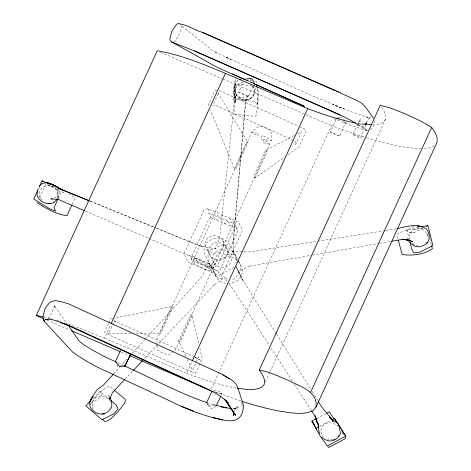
<?xml version="1.0" encoding="UTF-8"?>
<svg xmlns="http://www.w3.org/2000/svg" width="471" height="471" viewBox="0 0 471 471"><rect width="100%" height="100%" fill="white"/><g stroke="black" fill="none" stroke-linecap="round" stroke-linejoin="round"><path stroke-width="0.35" stroke-dasharray="2.35 1.77" d="M234.523 89.973L235.123 92.975L234.523 89.973L234.57 86.758L235.7 83.514L234.393 89.402L234.57 86.758L233.975 90.679L235.035 98.18L234.399 93.246L234.941 97.232L219.616 237.873L215.447 248.747C206.08 249.059 207.34 258.55 209.66 264.814C213.092 270.56 221.235 271.414 222.765 278.591L213.493 285.414L214.07 284.873L144.185 358.884M269.971 371.96L385.443 119.245L385.625 115.46L383.889 110.797L381.068 106.534M358.266 123.39L360.144 119.528L359.909 123.926L363.306 127.494L364.442 126.787L365.078 125.639M242.112 404.436L242 406.273L240.981 402.104M233.469 99.24L235.235 102.619L235.847 96.743L235.076 79.205L233.469 99.24L255.035 101.589L256.966 104.898L257.778 98.686L257.066 87.983M232.921 243.625L245.815 99.352L233.469 241.688L233.698 254.664C228.541 254.846 223.319 253.475 218.144 253.904C215.624 257.072 214.164 260.593 212.215 264.019L211.738 267.928L214.682 273.963L218.432 278.314L221.929 278.985L222.765 278.591M235.235 102.619L235.847 96.743L235.123 101.86M257.142 104.321L257.778 98.686M208.612 105.845L208.977 103.555L215.006 90.355L218.197 90.579M238.061 260.275L240.092 263.931L240.239 269.583L238.503 271.284L237.979 274.528L234.399 278.755L232.933 279.603L231.014 279.497M374.881 120.576C374.215 124.109 373.403 127.929 370.188 130.049M109.696 409.47L110.75 405.973M234.529 411.436L234.894 410.241L237.914 406.179L234.063 409.564L235.765 408.386L233.192 408.999M357.948 124.038L352.938 134.347L356.665 136.696L360.533 138.08L365.602 125.416L365.137 127.747L365.926 129.56L367.716 131.138L348.681 124.527L333.338 118.333M253.045 86.028L248.276 96.738L238.626 92.322L243.189 81.877M344.801 121.871L345.502 122.978L339.538 136.196L331.566 132.975L330.43 132.145L336.182 119.181M360.144 119.528L358.431 123.314L358.843 125.186M39.711 197.561L45.499 184.903L47.188 184.803L55.549 187.423M57.227 197.561L57.833 196.242L57.798 192.774M57.856 198.003L58.763 196.018L59.111 191.726L57.539 188.094M58.163 198.632L61.719 190.855M72.151 204.349L74.889 198.35L74.33 197.284L68.966 193.799M108.477 323.5L104.556 332.079L109.99 335.328L189.006 370.848L191.42 371.242L190.484 371.001L194.959 373.538L196.242 372.031L202.277 358.831L199.651 347.486M108.777 322.841L110.591 318.879L112.787 318.408M64.621 322.77L83.655 329.6L104.503 338.101L110.614 324.731M171.503 306.592L159.439 332.991L160.964 333.227L173.028 306.827L171.503 306.592L113.505 318.261M234.458 168.818L246.516 142.419L248.04 142.66L235.977 169.06L234.458 168.818L210.278 109.908M186.004 356.518L178.58 340.863L190.643 314.463L192.274 315.576L198.998 344.648M294.287 135.495L265.662 150.29L253.598 176.69L255.229 177.808L284.313 157.279M269.689 144.185L265.832 143.496L262.924 142.383L264.431 139.086L267.34 140.193L271.196 140.882L269.1 138.88L262.223 135.307L260.716 138.609L267.593 142.183L269.689 144.185L176.201 348.781L173.976 350.689M192.274 315.576L180.21 341.975L178.58 340.863M255.229 177.808L267.293 151.409L265.662 150.29M104.503 338.101L186.681 373.385L192.18 361.351M211.173 389.07L331.537 125.657L349.358 132.151L364.548 137.079M265.391 381.987L269.665 372.626M221.329 395.075L221.953 393.75L218.615 391.271L212.851 389.7L213.263 390.783M238.626 92.322L238.797 91.98L248.447 96.396M245.762 100.8L248.794 94.901L246.451 97.061L243.536 97.921L243.96 97.95L240.428 97.42L237.013 95.466L235.064 92.652M48.23 318.579L52.275 312.302L54.624 304.996L54.989 307.245L54.253 305.514L67.188 323.942M366.261 122.731L369.382 118.08L367.981 118.639L370.701 117.691L365.985 116.973L368.069 117.514L352.897 112.304L332.691 104.515L344.295 109.095L309.63 94.589L225.503 56.903L230.967 59.623L214.717 51.804L216.307 52.564L212.074 50.197L181.712 25.987L180.105 24.304M89.949 404.978C95.154 397.683 101.118 389.941 109.36 386.014L113.811 389.758M385.443 119.245L383.347 122.077L379.373 123.92L373.574 124.744M330.43 132.145L330.648 131.892L339.756 135.942M221.953 393.75L218.579 393.415L216.13 392.473M113.729 373.756L119.64 367.25M120.129 366.709L127.029 359.108M132.445 353.144L144.762 339.579M145.251 339.038L201.9 276.648L209.042 262.771L211.738 267.928L199.215 260.039L149.331 238.585M238.085 80.135L235.482 82.92L233.787 86.635L232.992 90.732C233.816 97.044 239.927 100.164 245.709 100.635L249.548 99.322L252.856 96.796L254.999 93.276L255.347 88.984L254.222 85.545M125.08 379.12L132.622 371.136M92.917 398.59L100.029 391.283L110.338 400.085M54.353 198.214L55.955 196.831L57.462 193.528L57.427 190.06L56.232 187.964M173.416 351.166L168.965 354.981C164.75 354.298 160.77 352.19 157.208 349.865L156.861 339.856L251.879 132.01L259.132 125.845L261.417 126.204L265.874 128.053L269.759 130.131L271.125 131.409L271.196 140.882M287.875 154.765L299.156 146.811L305.184 133.611L306.162 130.173L299.008 126.422M90.726 403.211C95.077 401.174 99.346 398.913 101.795 394.663L100.029 391.283M319.791 426.22L330.636 420.468M316.677 418.436L325.514 413.838M418.778 227.299L406.814 229.43L408.581 232.815L409.723 232.839L414.639 232.303L422.199 228.523M297.537 133.811L301.44 131.792L295.411 144.991L296.029 142.307L294.181 140.676M276.171 333.574L243.483 281.181L235.806 266.121L238.503 271.284L250.49 265.774L249.601 266.086L311.767 255.223M234.299 267.499C229.866 268.729 226.439 271.873 222.247 273.374L224.944 278.538L227.134 281.358M434.268 145.763L429.275 147.812L423.276 148.489M216.018 406.361L211.279 408.822L209.819 405.731L207.64 403.806M363.6 125.957L361.357 126.758L359.344 125.498M207.841 208.747L204.008 210.06L184.026 253.787L188.064 262.135L218.703 275.294L222.536 273.981L242.518 230.254L238.479 221.9L207.841 208.747L210.307 213.463M211.049 217.732L209.136 218.385L191.038 257.984L191.827 259.804L217.961 271.025L219.875 270.366L237.967 230.766L234.717 224.237L208.588 213.016L211.049 217.732L237.184 228.953M339.827 117.573L341.139 117.232L343.1 119.663M243.407 82.207L240.369 82.961L237.702 85.263A8.166 7.978 -27.6 0 0 239.038 97.674L242.447 99.64L245.98 100.17L249.624 99.269L252.297 96.961L254.258 93.853L254.222 90.385L253.363 86.782L254.034 90.032L254.069 93.499L252.109 96.608L249.442 98.91C244.637 101.1 239.315 98.645 236.259 94.73L236.442 95.089M413.632 226.734L412.419 227.034L413.95 226.663M214.217 405.684L209.012 406.391L208.306 405.407M233.375 408.975L238.297 407.851L232.821 408.781M312.485 255.099L378.984 243.483M379.708 243.354L390.547 241.464M173.693 41.642L175.065 41.413L178.933 35.107L181.518 26.706L180.458 24.904M409.723 232.839L414.639 232.303M384.937 230.684L248.146 252.097L232.427 251.102L235.123 256.265L237.773 259.639C232.927 252.12 230.99 240.469 220.893 238.196C215.506 237.702 210.084 239.398 206.198 243.23L203.937 248.182L204.302 253.274L206.398 258.12L216.26 276.983A13.376 13.064 -27.6 0 0 226.575 283.477M385.655 230.572L396.511 228.871M332.991 439.567L327.616 439.496M131.097 333.309L109.243 333.368L108.348 333.98L114.382 320.78L116.025 322.129L114.3 320.839L194.505 356.894M136.196 333.297L160.964 333.227M423.005 228.782C414.121 228.93 404.371 229.424 396.817 234.611L397.901 238.803M421.251 148.606C402.081 148.206 383.465 142.772 365.237 137.302M245.862 80.382L252.326 81.089M255.205 81.401L256.642 81.554L256.783 83.697M252.091 85.74L237.072 84.103L236.212 84.88C234.428 94.094 233.84 103.567 234.134 112.946L234.693 114.011L255.164 116.39L256.218 115.201C257.608 106.034 259.25 96.596 257.655 87.359M246.309 80.035L247.51 80.194L251.373 82.343L252.326 83.414M357.63 123.384L361.84 123.955M155.972 228.07L200.84 246.386L215.447 248.747C217.826 246.321 220.987 244.325 224.526 245.138L231.002 249.5L233.698 254.664M235.953 388.033C219.08 384.842 202.742 379.379 186.681 373.385M43.956 316.912L50.379 318.496M224.944 278.538L228.723 279.438M231.708 221.847L232.633 222.082M230.16 225.132L231.126 225.385M51.003 318.667L52.876 319.167M212.927 404.507L206.716 402.611M200.84 246.386L203.03 247.034L154.812 227.434M56.19 320.133L60.794 321.546M418.589 246.139L415.428 245.191L412.466 243.425L411.666 242.424M352.938 134.347L357.259 135.925L360.533 138.08M345.502 122.978L344.183 122.554L343.489 120.146M240.811 400.933L214.676 391.907M90.285 201.205L154.129 227.157M90.026 201.146L155.383 227.834M160.599 52.257L222.082 78.657M222.759 78.945L331.537 125.657M221.717 215.117L223.089 215.706M225.697 219.657L227.069 220.245M220.216 218.42L221.647 219.039M224.119 222.93L225.55 223.542M47.059 320.198L70.032 330.059M121.383 352.114L128.813 355.305M85.292 211.037L148.659 238.291M219.474 90.668L298.343 126.122M253.015 83.261L245.668 79.964L252.98 83.285M293.51 140.376L215.165 105.157L212.768 105.463L218.797 92.263L218.556 94.123L248.04 142.66M195.177 357.195L200.987 360.339L195.041 357.648L197.449 358.042L198.532 357.012L192.498 370.212L187.24 359.126M118.038 362.935L123.325 365.419M209.725 268.817C204.22 266.18 198.691 262.429 192.48 261.894L192.898 262.694C198.615 266.386 205.044 269.895 211.82 270.819L211.402 270.018L206.745 267.122M213.575 391.201L215.518 392.237M228.983 218.45L231.968 220.14M217.025 215.341L218.868 216.389M227.475 221.747L230.46 223.442M215.512 218.638L217.308 219.657M196.219 260.675L197.402 261.346M367.162 130.82L360.138 126.328M412.649 243.784L413.673 244.39M47.547 184.22L57.957 190.584L63.921 192.975L62.849 190.696M53.776 185.862L55.931 187.446M232.427 251.102L234.099 252.609L235.253 254.676L236.566 262.553M252.515 86.099L253.551 87.135M222.477 239.904C219.551 235.865 213.816 234.411 209.371 236.742A8.319 8.125 -27.6 0 0 205.221 245.821L213.975 263.083A10.338 10.103 -27.6 0 0 223.89 267.34L227.081 266.245A8.319 8.125 -27.6 0 0 231.232 257.172L222.477 239.904L223.79 242.936A8.319 8.125 -27.6 0 1 219.639 252.009C215.194 254.34 209.46 252.892 206.534 248.847M42.096 200.24L40.547 198.685L40.73 199.045L39.423 196.013A8.319 8.125 -27.6 0 1 43.568 186.94L46.764 185.845A10.338 10.103 -27.6 0 1 56.673 190.101L56.491 189.742L57.986 193.128A8.319 8.125 -27.6 0 1 56.92 199.304M252.344 81.907L253.162 82.796M428.233 237.048L427.692 234.452L425.295 231.449L422.516 229.265L418.536 228.547L414.892 229.448L411.954 231.149L410 234.252L409.582 237.531L409.982 239.48M409.063 240.069L407.068 237.567L407.733 239.309M228.877 283.619L231.938 287.569L269.347 345.478M109.655 397.094L108.253 394.945L109.301 397.371M270.937 347.939L292.426 381.204M294.416 384.283L311.131 410.159M276.559 334.198L310.807 389.081M312.361 391.578L317.813 400.309M250.172 78.239L251.932 81.465M339.774 430.877L339.373 428.928L337.607 425.707L334.192 423.747L330.854 422.805L326.945 423.099L324.013 424.801L321.787 427.303L320.733 430.794L321.405 434.044L321.216 433.685L322.976 436.911M110.55 402.216C108.872 397.495 103.437 395.881 98.857 396.205A8.16 7.972 -27.6 0 0 92.186 403.712L92.228 407.18L92.039 406.82L93.8 410.047M342.405 432.596L343.318 434.333M427.692 234.452L427.509 234.093L428.18 237.343M233.693 221.435L234.063 222.147M342.446 432.708L343.388 434.509M339.373 428.928L339.185 428.575L339.721 431.171M232.185 224.732L232.556 225.444M214.741 213.251L215.129 213.999M238.75 261.511L241.823 268.223A10.857 10.603 -27.6 0 1 235.794 281.423L230.678 283.177A13.376 13.064 -27.6 0 1 229.342 283.412M213.228 216.554L213.622 217.296M191.827 259.804L189.36 255.088L215.494 266.309L217.408 265.65L235.506 226.051L234.717 224.237M236.118 266.763L243.33 281.446L238.503 271.284M116.926 364.831L118.044 367.398M213.975 263.083L212.668 260.057A8.319 8.125 -27.6 0 1 216.813 250.978L220.01 249.883A10.338 10.103 -27.6 0 1 229.919 254.14M216.26 276.983L214.164 272.138A10.857 10.603 -27.6 0 1 220.198 258.938L225.309 257.184A13.376 13.064 -27.6 0 1 237.201 260.228M343.777 118.839L344.283 120.7M429.723 238.202L431.489 245.226M406.814 229.43L409.275 239.374M237.69 260.693A13.376 13.064 -27.6 0 1 239.727 263.377M210.325 245.992C203.443 255.459 219.362 265.62 225.939 256.642C232.827 247.175 216.901 237.019 210.325 245.992M258.614 133.758L257.26 135.842L252.279 132.775L251.879 132.01L255.135 132.451L258.614 133.758M195.018 258.55L193.987 258.591L194.405 259.391C200.199 262.959 206.516 266.633 213.334 267.522L212.91 266.721L208.253 263.819L200.905 260.457L195.018 258.55"/><path stroke-width="0.71" d="M233.857 413.797L233.486 415.487L233.604 412.614M233.486 415.487L233.604 412.826L225.538 399.967L235.677 415.357L226.857 402.193L224.702 399.632L220.01 395.999L213.304 391.99L68.472 325.667C61.03 322.935 53.37 318.184 45.157 319.65L47.889 319.161M315.953 407.291C318.237 391.213 299.98 386.479 288.929 380.65C279.291 376.576 269.665 371.884 259.285 370.065L380.262 105.316L389.546 107.694L404.483 113.505L420.226 120.87L431.689 127.4L435.292 132.857L437.259 138.221L436.923 142.542L315.953 407.291L313.297 410.512C302.659 415.71 290.336 412.572 279.179 411.124C266.686 408.534 254.316 405.36 242.194 401.38M37.433 190.808L37.085 195.1L38.657 198.738C42.461 202.942 48.943 205.244 54.206 202.453M205.715 388.269L68.725 325.32L60.282 322.252M110.626 409.246L111.874 405.343L111.58 401.268L110.008 397.63M340.975 431.189C340.186 436.87 335.146 441.021 329.464 441.05L325.22 439.72L321.546 437.153M38.481 188.63L33.741 199.003L49.661 208.735L55.631 211.126L54.018 207.711L57.868 199.28M39.075 187.334L42.037 180.852L46.764 182.883M71.845 205.015L66.976 215.677C56.608 214.476 46.8 208.977 38.139 203.295L37.58 202.224M43.679 318.743L36.249 315.552L157.22 50.803C180.97 54.707 203.337 64.262 225.474 73.352L307.651 108.636C323.271 114.441 339.126 119.828 355.517 122.984M111.221 323.394L225.474 73.352M192.48 360.686L307.651 108.636M310.713 392.149L431.689 127.4M130.408 354.669L124.868 366.244L130.396 354.71M212.009 391.283L206.698 402.564L207.952 404.919M216.33 405.696L220.705 396.405M120.576 350.618L115.218 361.822L115.436 361.569L119.84 366.709L125.086 365.991M340.557 93.081L356.276 100.182L362.046 103.485L365.661 107.264L373.468 118.174M365.714 124.485L366.668 122.754L364.913 124.585M92.516 397.341L89.596 402.193L89.89 406.267C92.393 411.678 98.262 414.998 104.197 413.885M426.549 243.919C430.288 239.668 430.2 233.169 426.343 229.03C417.612 222.977 406.561 226.368 397.236 228.759M427.162 242.218L425.99 244.084L423.058 245.78L419.408 246.686M93.022 396.264L91.292 398.478L89.596 402.193L94.341 393.65L97.515 389.323L103.385 385.154L113.234 374.304M244.331 79.263L251.585 78.374L253.675 81.454L254.193 83.432M338.096 436.67L338.985 435.669M124.574 379.655L112.51 392.431L109.696 399.32L109.655 397.924M133.122 370.6L142.678 360.486M90.879 400.68L85.804 405.902L102.089 419.802L113.776 413.832L118.056 408.905L116.313 405.184L110.885 400.55M39.44 185.792L42.113 183.484L47.059 182.607L54.842 185.468L60.076 189.036M107.205 412.131L109.878 409.823M336.783 118.786L339.173 117.738M106.623 412.472L104.274 413.832L102.307 413.768M333.833 439.873L335.005 439.19M318.514 426.897L315.964 428.251L319.862 435.593L327.286 445.943L345.785 436.122L334.463 418.436L331.914 419.791M316.047 418.76L311.625 421.062L316.612 429.422L312.497 421.592L314.098 424.618M326.774 413.185L329.3 411.872L333.915 419.019M426.655 226.304L427.933 225.674L432.861 245.55L420.067 252.085L413.803 252.921L411.742 249.312L409.982 242.212M421.598 226.798L427.933 225.674M391.996 241.211L402.835 239.315L408.734 240.151L402.446 239.138L410.164 240.675L412.62 241.923L409.599 240.328M52.157 198.738L50.903 198.903L58.398 199.457L56.985 198.862L84.621 210.749M371.525 124.685L361.84 123.955M417.3 226.174L419.785 226.251L418.048 225.956M239.392 79.676L240.828 79.834M47.801 183.278L50.444 183.566L55.042 185.963M237.36 388.228C245.579 389.276 254.764 391.101 262.376 386.826L264.472 383.995L264.655 380.209L262.918 375.546L259.285 370.065M221.182 406.926L230.837 408.504M43.173 318.484L44.533 321.681L72.281 351.707C80.329 357.683 89.001 362.888 97.95 367.421L169.666 400.797C183.925 408.133 198.939 413.95 214.44 418.042C221.087 419.402 227.864 421.769 234.699 420.338C241.376 418.613 243.66 410.995 243.36 404.819L237.561 387.009C235.2 380.527 227.664 377.96 222.33 374.451M36.249 315.552L43.273 316.777M418.69 246.957L414.71 246.233L411.03 243.672L408.18 240.469M47.718 183.384L50.585 183.908L47.059 182.607L54.842 185.468L60.4 189.059L88.925 200.652M226.863 407.945L213.604 404.695M50.585 183.908L49.096 183.525L53.476 185.427M228.494 378.272L229.401 378.513M206.716 402.611C178.132 392.755 151.538 378.036 123.985 365.732M340.674 92.84L202.548 32.452C194.246 29.82 186.704 24.521 177.938 23.55L176.472 24.398L171.585 31.745L169.825 39.517L171.632 41.984L194.352 50.886L332.485 111.386C341.693 115.89 351.307 119.705 359.544 125.934M171.632 41.984L205.438 60.665C217.796 68.589 231.773 73.447 245.002 79.664M226.857 402.193L228.317 402.782L224.702 399.632M89.572 200.97L59.434 188.653L60.4 189.059M56.903 187.234L62.313 189.56L62.849 190.696M71.38 330.642L120.028 351.531M129.49 355.593L210.566 390.406M202.548 32.452L300.839 75.631M302.182 76.22L335.175 90.715M336.518 91.303L338.537 92.192M194.352 50.886L340.103 115.065M253.681 83.555L304.449 106.316L253.645 83.585M232.309 73.976L244.979 79.681M222.583 374.445L68.218 303.707L60.541 301.487L54.942 300.58L49.761 302.276L45.116 308.529L42.837 316.859L44.533 321.681L43.626 319.138M116.714 362.311L103.49 356.094L91.88 349.77L83.143 344.372L79.287 341.181L68.024 325.131M222.653 419.902L213.616 417.577L214.44 418.042M42.037 180.852L43.261 181.6M222.353 374.486L227.882 377.889M54.842 185.468L59.988 189.001M114.365 390.223L124.933 399.114L125.492 400.185L124.656 403.117L118.386 411.26L110.661 418.949L107.382 420.868L104.986 421.474L102.284 419.172M338.384 425.136L339.685 426.985M327.963 446.508L328.64 447.45L345.673 438.483L345.113 437.412M339.962 427.391L345.785 436.122M311.525 410.771L314.71 415.699L317.33 422.528L315.176 415.822L316.636 421.657L318.814 425.684L317.901 423.223M181.559 406.538L181.4 406.279L192.863 410.783L193.134 411.301M318.202 400.933C321.858 408.981 328.817 414.239 333.209 421.722L329.323 416.329L331.449 419.267L329.983 417.73L331.572 419.296L338.019 423.506L340.044 427.332M334.463 418.436L336.529 422.045M317.949 423.612L319.332 433.738M398.26 240.204L402.234 254.54C412.26 255.888 423.982 254.699 432.372 248.735L431.666 245.927M256.83 84.409L257.019 87.265M50.644 203.301A10.338 10.103 -27.6 0 1 48.772 203.407M56.508 199.898A8.319 8.125 -27.6 0 1 53.841 202.206"/></g></svg>
